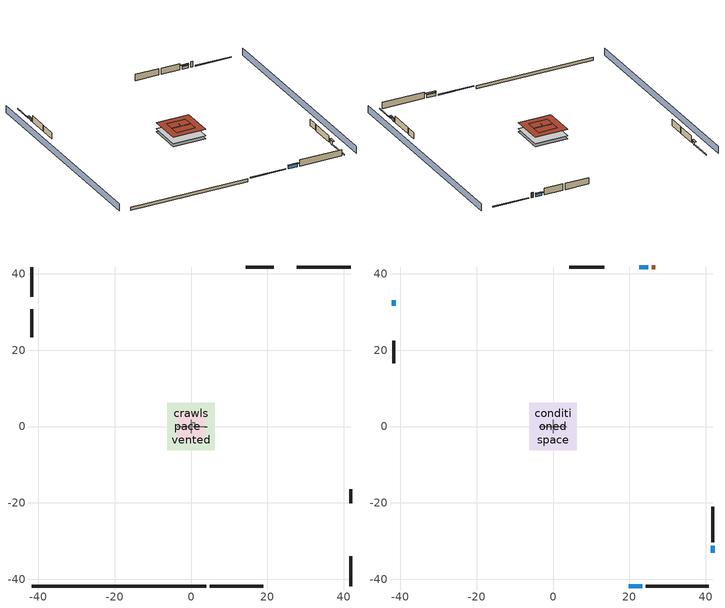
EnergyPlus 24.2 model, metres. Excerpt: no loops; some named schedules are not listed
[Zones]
crawlspace - vented
 floor foundation (Slab2 construction): -6.28,-6.28 -6.28,6.28 6.28,6.28 6.28,-6.28 z-0.91
 wall outside (RimJoist1 construction): 4.89,-41.76 18.94,-41.76 z0.3:0.61
 wall outside (RimJoist2 construction): -41.76,41.76 -41.76,33.96 z0.3:0.61
 wall outside (RimJoist3 construction): 41.76,41.76 27.71,41.76 z0.3:0.61
 wall outside (RimJoist4 construction): 41.76,-41.76 41.76,-33.96 z0.3:0.61
 wall foundation (FoundationWall1 construction): -41.76,-41.76 3.96,-41.76 z-0.91:0.3
furnace airloop ret air zone
 floor adiabatic (AdiabaticConst): 0,0 0,1 1,1 1,0 z0
 wall adiabatic (AdiabaticConst): 0,1 0,0 1,0 1,1 0,1 z0:1
 ceiling adiabatic (AdiabaticConst): 1,0 1,1 0,1 0,0 z1
garage
 floor foundation (Slab1 construction): -3.66,-3.66 -3.66,3.66 3.66,3.66 3.66,-3.66 z0
 wall outside (Wall1 construction): -41.76,30.64 -41.76,23.33 z0.3:2.74
 wall outside (Wall2 construction): 21.7,41.76 14.38,41.76 z0.3:2.74
 wall outside (Wall9 construction): 41.76,-20.14 41.76,-16.48 z0.3:2.74
 wall to conditioned space (Wall5 construction Reversed): -3.66,0 3.66,0 z0.3:2.74
 wall to conditioned space (Wall6 construction Reversed): 0,-1.83 0,1.83 z0.3:2.74
 roof outside (Roof1 construction): -3.66,3.66 -3.66,-3.66 3.66,-3.66 3.66,3.66 z2.74
conditioned space
 floor to crawlspace - vented (Floor1 construction): -6.28,-6.28 -6.28,6.28 6.28,6.28 6.28,-6.28 z0.3
 wall outside (AdiabaticWallConstruction 1): 26.78,41.76 25.87,41.76 z0.3:2.34
 wall outside (AdiabaticWallConstruction): 19.87,-41.76 23.32,-41.76 z0.3:1.46; -41.76,33.03 -41.76,31.57 z0.3:1.28; 24.94,41.76 22.62,41.76 z0.3:1.34; 41.76,-33.03 41.76,-31.21 z0.3:1.52
 wall outside (Wall3 construction): 24.25,-41.76 40.83,-41.76 z0.3:2.74
 wall outside (Wall4 construction): -41.76,22.4 -41.76,16.52 z0.3:2.74
 wall outside (Wall7 construction): 13.45,41.76 4.29,41.76 z0.3:2.74
 wall outside (Wall8 construction): 41.76,-30.28 41.76,-21.07 z0.3:2.74
 window (WindowConstruction): 19.87,-41.76 23.32,-41.76 z0.3:1.46
 window (WindowConstruction 1): -41.76,33.03 -41.76,31.57 z0.3:1.28
 window (WindowConstruction 2): 24.94,41.76 22.62,41.76 z0.3:1.34
 window (WindowConstruction 3): 41.76,-33.03 41.76,-31.21 z0.3:1.52
 door (Door): 26.78,41.76 25.87,41.76 z0.3:2.34
 roof outside (Roof2 construction): -6.28,6.28 -6.28,-6.28 6.28,-6.28 6.28,6.28 z2.74
shading: -46.33,41.76 -46.33,-41.76 / 46.33,-41.76 46.33,41.76 z0:2.74; 23.62,-41.76 19.56,-41.76 19.56,-42.37 23.62,-42.37 z1.77; -41.76,31.27 -41.76,33.33 -42.37,33.33 -42.37,31.27 z1.58; 22.32,41.76 25.24,41.76 25.24,42.37 22.32,42.37 z1.65; 41.76,-30.9 41.76,-33.33 42.37,-33.33 42.37,-30.9 z1.83
[Building]
Building 1: Terrain=Suburbs
[Site:Location]
Portland Intl Arpt_OR: Latitude {deg}=45.59; Longitude {deg}=-122.6; Time Zone {hr}=-8; Elevation {m}=33; Keep Site Location Information=Yes
[Site:GroundTemperature:Shallow]
10.2558, 8.96328, 8.85977, 9.47314, 11.9355, 14.3863, 16.5111, 17.8571, 17.9714, 16.8767, 14.8061, 12.4304
[Site:WaterMainsTemperature]
Calculation Method=Schedule; Temperature Schedule=mains temperature schedule
[Material] Roughness=Rough; Thermal Absorptance=0.9
Name | Thickness {m} | Conductivity {W/m-K} | Density {kg/m3} | Specific Heat {J/kg-K} | Solar Absorptance | Visible Absorptance
asphalt or fiberglass shingles | 0.00635 | 0.162714 | 1121.4 | 1465.45 | 0.85 | 0.85
concrete 4.0 in. | 0.1016 | 1.803125 | 2242.8 | 837.4 | 0.7 | 0.7
concrete 8.0 in. | 0.2032 | 1.803125 | 2242.8 | 837.4 | 0.7 | 0.7
door material | 0.04445 | 0.0612267 | 512.64 | 1214.23 | 0.7 | 0.7
floor covering | 0.0127 | 0.0433444 | 54.468 | 1339.84 | 0.6 | 0.6
floor stud and cavity | 0.1397 | 0.923637 | 92.3553 | 1139.71 | 0.7 | 0.7
furniture material conditioned space 1; furniture material garage 1 | 0.1524 | 0.115458 | 640.8 | 1214.23 | 0.6 | 0.6
gypsum board | 0.0127 | 0.160291 | 801 | 837.4 | 0.6 | 0.6
osb sheathing 0.5 in. | 0.0127 | 0.115458 | 512.64 | 1214.23 | 0.6 | 0.6
osb sheathing 0.5 in. 1; osb sheathing 0.5 in. 2; osb sheathing 0.5 in. 3 | 0.0127 | 0.115458 | 512.64 | 1214.23 | 0.7 | 0.7
osb sheathing 0.75 in. | 0.01905 | 0.115458 | 512.64 | 1214.23 | 0.7 | 0.7
rim joist stud and cavity | 0.0508 | 0.178688 | 50.32683 | 1063.81 | 0.6 | 0.6
roof rigid ins | 0.00254769 | 0.029427 | 32.04 | 1214.23 | 0.7 | 0.7
roof rigid ins 1 | 0.103632 | 0.029427 | 32.04 | 1214.23 | 0.7 | 0.7
roof stud and cavity | 0.2032 | 0.161866 | 78.34581 | 1123.46 | 0.7 | 0.7
soil 0.5 in. | 0.0127 | 1.9041 | 1842.3 | 418.7 | 0.7 | 0.7
wall rigid ins | 0.512978 | 0.029427 | 32.04 | 1214.23 | 0.7 | 0.7
wall stud and cavity | 0.1397 | 0.727959 | 139.0536 | 1170.24 | 0.6 | 0.6
wall stud and cavity 1 | 0.1397 | 0.117713 | 139.0536 | 1170.24 | 0.7 | 0.7
wall stud and cavity 2 | 0.1397 | 0.103501 | 139.0536 | 1170.24 | 0.7 | 0.7
wall stud and cavity 3 | 0.0889 | 0.380278 | 52.3479 | 1209.89 | 0.7 | 0.7
wall stud and cavity 4 | 0.0889 | 0.391764 | 83.0341 | 1211.67 | 0.7 | 0.7
wood siding | 0.0254 | 0.102417 | 544.68 | 1172.36 | 0.85 | 0.85
wood siding 1; wood siding 2 | 0.0254 | 0.102417 | 544.68 | 1172.36 | 0.7 | 0.7
[Material:NoMass]
Adiabatic: Roughness=Rough; Thermal Resistance {m2-K/W}=176.1; Thermal Absorptance=0.9; Solar Absorptance=0.7; Visible Absorptance=0.7
[WindowMaterial:SimpleGlazingSystem]
WindowMaterial: U-Factor {W/m2-K}=4.31528; Solar Heat Gain Coefficient=0.67
[Construction]
AdiabaticConst: Adiabatic
AdiabaticWallConstruction: wood siding 1, wall rigid ins, wall stud and cavity 3, gypsum board
AdiabaticWallConstruction 1: wood siding 2, wall rigid ins, wall stud and cavity 3, gypsum board
Door: door material
Floor1 construction: floor stud and cavity, osb sheathing 0.75 in., floor covering
FoundationWall1 construction: concrete 8.0 in.
furniture construction conditioned space 1: furniture material conditioned space 1
furniture construction garage 1: furniture material garage 1
PartitionWallConstruction: gypsum board, wall stud and cavity 4, gypsum board
RimJoist1 construction; RimJoist2 construction; RimJoist3 construction; RimJoist4 construction: wood siding, rim joist stud and cavity
Roof1 construction: asphalt or fiberglass shingles, roof rigid ins, osb sheathing 0.5 in.
Roof2 construction: asphalt or fiberglass shingles, roof rigid ins 1, osb sheathing 0.75 in., roof stud and cavity, gypsum board
Slab1 construction: concrete 4.0 in.
Slab2 construction: soil 0.5 in.
Wall1 construction; Wall2 construction: wood siding, osb sheathing 0.5 in. 1, wall stud and cavity
Wall3 construction; Wall4 construction: wood siding, osb sheathing 0.5 in. 1, wall stud and cavity 1, gypsum board
Wall5 construction Reversed: gypsum board, wall stud and cavity 2, osb sheathing 0.5 in. 2
Wall6 construction Reversed: gypsum board, wall stud and cavity 2, osb sheathing 0.5 in. 3
Wall7 construction; Wall8 construction: wood siding, osb sheathing 0.5 in. 2, wall stud and cavity 1, gypsum board
Wall9 construction: wood siding, osb sheathing 0.5 in. 2, wall stud and cavity
WindowConstruction; WindowConstruction 1; WindowConstruction 2; WindowConstruction 3: WindowMaterial
[Zone] Multiplier=1
Name | Volume {m3} | Part of Total Floor Area
conditioned space | 384.656 | Yes
crawlspace - vented | 192.328 | Yes
furnace airloop ret air zone | 1 | No
garage | 130.484 | Yes
[Space]
Name | Zone | Volume {m3} | Space Type
conditioned space 1 | conditioned space | 384.656
crawlspace - vented 1 | crawlspace - vented | 192.328
furnace airloop ret air space | furnace airloop ret air zone |  | Plenum Space Type
garage 1 | garage | 130.484
[SurfaceProperty:IncidentSolarMultiplier] Incident Solar Multiplier=1; Incident Solar Multiplier Schedule=trans schedule winter=0.85 summer=0.7
Window1; Window2; Window3; Window4
[InternalMass]
Name | Construction | Zone or ZoneList | Space or SpaceList | Surface Area {m2}
furniture mass conditioned space 1 | furniture construction conditioned space 1 | conditioned space | conditioned space 1 | 63.09974
partition wall mass | PartitionWallConstruction | conditioned space | conditioned space 1 | 157.749
furniture mass garage 1 | furniture construction garage 1 | garage | garage 1 | 5.35122
[Lights] Design Level Calculation Method=LightingLevel; Return Air Fraction=0; Fraction Radiant=0.6; Fraction Visible=0.2; Fraction Replaceable=1
Name | Zone or ZoneList or Space or SpaceList | Schedule | Lighting Level {W}
interior lighting | conditioned space 1 | lighting_interior | 207.762
garage lighting | garage 1 | lighting_garage | 7.28368
[People]
occupants: Zone or ZoneList or Space or SpaceList=conditioned space 1; Number of People Schedule=occupants; Number of People Calculation Method=People; Number of People=1; Fraction Radiant=0.314171; Sensible Heat Fraction=0.56303; Activity Level Schedule=occupants activity schedule; Carbon Dioxide Generation Rate {m3/s-W}=0; Enable ASHRAE 55 Comfort Warnings=No; Mean Radiant Temperature Calculation Type=EnclosureAveraged
[ElectricEquipment] Design Level Calculation Method=EquipmentLevel
Name | Zone or ZoneList or Space or SpaceList | Schedule | Design Level {W} | Fraction Latent | Fraction Radiant | Fraction Lost
ceiling fan | conditioned space 1 | ceiling_fan | 19.2631 | 0 | 0.558 | 0
clothes dryer | conditioned space 1 | clothes_dryer | 7239.64 | 0.015 | 0.081 | 0.85
clothes washer | conditioned space 1 | clothes_washer | 431.866 | 0.03 | 0.162 | 0.7
cooking range | conditioned space 1 | cooking_range | 94.3075 | 0.16 | 0.384 | 0.2
dishwasher | conditioned space 1 | dishwasher | 335.414 | 0.3 | 0.18 | 0.4
fridge | conditioned space 1 | fridge schedule | 41.5354 | 0 | 0.6 | 0
mech vent bath fan 0 | conditioned space 1 | mech vent bath fan 0 schedule | 15 | 0 | 0 | 1
mech vent house fan | conditioned space 1 | mech vent house fan schedule | 0 | 0 | 0 | 1
mech vent house fan cfis | conditioned space 1 | mech vent house fan cfis schedule | 0 | 0 | 0 | 0
mech vent range fan 0 | conditioned space 1 | mech vent range fan 0 schedule | 30 | 0 | 0 | 1
misc plug loads | conditioned space 1 | plug_loads_other | 136.603 | 0.021 | 0.558 | 0.049
misc tv | conditioned space 1 | plug_loads_tv | 156.252 | 0 | 0.6 | 0
whole house fan | conditioned space 1 | Always On Discrete | 0 | 0 | 0 | 1
fridge 1 | garage 1 | fridge schedule 1 | 100.822 | 0 | 0.6 | 0
[OtherEquipment] Design Level Calculation Method=EquipmentLevel
Name | Fuel Type | Zone or ZoneList or Space or SpaceList | Schedule | Design Level {W} | Fraction Latent | Fraction Radiant | Fraction Lost
clothes dryer 1 | Electricity | conditioned space 1 | clothes_dryer | 0 | 0.015 | 0.081 | 0.85
cooking range 1 | NaturalGas | conditioned space 1 | cooking_range | 2763.88 | 0.16 | 0.384 | 0.2
furnace airloop_0 SupCondToLv; furnace airloop_0 SupSensLkToCond; mech vent house fan sensible load; water heater sens | None | conditioned space 1 | Always On Discrete | 0 | 0 | 0 | 0
furnace airloop_0 SupLatLkToCond; mech vent house fan latent load; water heater lat | None | conditioned space 1 | Always On Discrete | 0 | 1 | 0 | 0
general water use latent | None | conditioned space 1 | general water use schedule | 25.6591 | 1 | 0 | 0
general water use sensible | None | conditioned space 1 | general water use schedule | -25.2881 | 0 | 0.6 | 0
water heater energy adjustment1 | Electricity | conditioned space 1 | Always On Discrete | 0.01 | 0 | 0 | 1
furnace airloop_0 RetCondToDZ; furnace airloop_0 SupCondToDZ; furnace airloop_0 SupSensLkToDZ | None | crawlspace - vented 1 | Always On Discrete | 0 | 0 | 0 | 0
furnace airloop_0 SupLatLkToDZ | None | crawlspace - vented 1 | Always On Discrete | 0 | 1 | 0 | 0
furnace airloop_0 RetCondToRP; furnace airloop_0 RetSensLkToRP | None | furnace airloop ret air space | Always On Discrete | 0 | 0 | 0 | 0
furnace airloop_0 RetLatLkToRP | None | furnace airloop ret air space | Always On Discrete | 0 | 1 | 0 | 0
[ZoneInfiltration:DesignFlowRate] Schedule=Always On Discrete
Name | Zone or ZoneList or Space or SpaceList | Design Flow Rate Calculation Method | Design Flow Rate {m3/s} | Air Changes per Hour {1/hr} | Constant Term Coefficient | Temperature Term Coefficient | Velocity Term Coefficient | Velocity Squared Term Coefficient
infil flow; natural vent flow; whole house fan flow | conditioned space 1 | Flow/Zone | 0
crawlspace_vented 1 duct leakage imbalance infil flow | crawlspace - vented 1 | Flow/Zone | 0
infil crawlspace - vented 1 | crawlspace - vented 1 | AirChanges/Hour |  | 2.6013 | 1 | 0 | 0 | 0
[ZoneMixing] Schedule=Always On Continuous; Design Flow Rate Calculation Method=Flow/Zone; Design Flow Rate {m3/s}=0
Name | Zone or Space | Source Zone or Space
furnace airloop_0 ZoneMixDZToCond mix | conditioned space | crawlspace - vented
furnace airloop_0 ZoneMixCondToDZ mix | crawlspace - vented | conditioned space
[SurfaceProperty:ExposedFoundationPerimeter] Exposed Perimeter Calculation Method=TotalExposedPerimeter
Name | Total Exposed Perimeter {m}
Slab2 | 45.72
Slab1 | 18.288
[SpaceList]
Plenum Space Type: furnace airloop ret air space
[ZoneInfiltration:EffectiveLeakageArea]
infil garage 1: Zone or Space=garage 1; Schedule=Always On Discrete; Effective Air Leakage Area {cm2}=679.592; Stack Coefficient=0.000129147; Wind Coefficient=4.64657e-05
[AvailabilityManager:Scheduled]
furnace airloop Availability Manager: Schedule=Always On Discrete
[AirLoopHVAC:ReturnPlenum]
Air Loop HVAC Return Plenum 1: Zone=furnace airloop ret air zone
[WaterUse:Equipment]
dishwasher: Peak Flow Rate {m3/s}=5.37789e-06; Flow Rate Fraction Schedule=hot_water_dishwasher
[Foundation:Kiva] Wall Depth Below Slab {m}=0.2032
Name | Initial Indoor Air Temperature {C} | Wall Height Above Grade {m}
Foundation Kiva 1 | 13.4258 | 0.1016
Foundation Kiva 2 | 8.80547 | 0.3048
[Foundation:Kiva:Settings]
Soil Conductivity {W/m-K}=1.9041; Soil Density {kg/m3}=1842.3; Soil Specific Heat {J/kg-K}=418.7; Ground Solar Absorptivity=0.9; Ground Thermal Absorptivity=0.9; Ground Surface Roughness {m}=0.03; Far-Field Width {m}=40; Deep-Ground Boundary Condition=ZeroFlux; Deep-Ground Depth {m}=40; Minimum Cell Dimension {m}=0.2; Maximum Cell Growth Coefficient=3; Simulation Timestep=Timestep
[Exterior:Lights]
exterior lighting: Schedule=exterior lighting schedule; Design Level {W}=7.09205
[ElectricLoadCenter:Storage:LiIonNMCBattery]
Vehicle1 li ion: Availability Schedule=Always On Discrete; Radiative Fraction=0; Lifetime Model=None; Number of Cells in Series=15; Number of Strings in Parallel=510; Initial Fractional State of Charge=0.950003; DC to DC Charging Efficiency=1; Battery Mass {kg}=809.82; Battery Surface Area {m2}=5.76621; Battery Specific Heat Capacity {J/kg-K}=1500; Heat Transfer Coefficient Between Battery and Ambient {W/m2-K}=7.5; Fully Charged Cell Voltage {V}=3.342; Cell Voltage at End of Exponential Zone {V}=3.342; Cell Voltage at End of Nominal Zone {V}=3.342; Default Nominal Cell Voltage {V}=3.342; Fully Charged Cell Capacity {Ah}=3.2; Fraction of Cell Capacity Removed at the End of Exponential Zone=0.8075; Fraction of Cell Capacity Removed at the End of Nominal Zone=0.976875; Charge Rate at Which Voltage vs Capacity Curve Was Generated=1; Battery Cell Internal Electrical Resistance {ohms}=0.002
[ElectricLoadCenter:Storage:Converter]
Vehicle1 li ion converter: Availability Schedule=Always On Discrete; Power Conversion Efficiency Method=SimpleFixed; Simple Fixed Efficiency=1; Ancillary Power Consumed In Standby {W}=0; Radiative Fraction=0
[ElectricLoadCenter:Distribution]
Vehicle1 elec load center dist: Electrical Buss Type=AlternatingCurrentWithStorage; Electrical Storage Object=Vehicle1 li ion; Storage Operation Scheme=TrackChargeDischargeSchedules; Storage Converter Object=Vehicle1 li ion converter; Maximum Storage State of Charge Fraction=0.950003; Minimum Storage State of Charge Fraction=0.149991; Design Storage Control Charge Power {W}=5690; Storage Charge Power Fraction Schedule=electric_vehicle_charging; Design Storage Control Discharge Power {W}=11357; Storage Discharge Power Fraction Schedule=electric_vehicle_discharging
[EnergyManagementSystem:GlobalVariable]
furnace_airloop_0_DuctImbalLkExhFanEquivCond
furnace_airloop_0_DuctImbalLkExhFanEquivDZ
furnace_airloop_0_DuctImbalLkSupFanEquivCond
furnace_airloop_0_DuctImbalLkSupFanEquivDZ
furnace_airloop_0_DZ_T
furnace_airloop_0_DZ_W
furnace_airloop_0_RetCondToDZ
furnace_airloop_0_RetCondToRP
furnace_airloop_0_RetLatLkToRP
furnace_airloop_0_RetSensLkToRP
furnace_airloop_0_SupCondToDZ
furnace_airloop_0_SupCondToLv
furnace_airloop_0_SupLatLkToCond
furnace_airloop_0_SupLatLkToDZ
furnace_airloop_0_SupSensLkToCond
furnace_airloop_0_SupSensLkToDZ
furnace_airloop_0_ZoneMixCondToDZ
furnace_airloop_0_ZoneMixDZToCond
furnace_airloop_AH_MFR
furnace_airloop_AH_Tout
furnace_airloop_AH_VFR
furnace_airloop_AH_Wout
furnace_airloop_Fan_RTF
furnace_airloop_RA_T
furnace_airloop_Ra_W
infil_program_Qfan
infil_program_Qinf
natural_vent_program_Qnv
natural_vent_program_Qwhf
[EnergyManagementSystem:Sensor]
Name | Output:Variable or Output:Meter Index Key | Output:Variable or Output:Meter
airflow_gain | infil flow | Infiltration Sensible Heat Gain Energy
airflow_gain_1 | natural vent flow | Infiltration Sensible Heat Gain Energy
airflow_gain_2 | whole house fan flow | Infiltration Sensible Heat Gain Energy
airflow_loss | infil flow | Infiltration Sensible Heat Loss Energy
airflow_loss_1 | natural vent flow | Infiltration Sensible Heat Loss Energy
airflow_loss_2 | whole house fan flow | Infiltration Sensible Heat Loss Energy
charge_sch_sensor | electric_vehicle_charging | Schedule Value
clg_load_cond |  | Cooling:EnergyTransfer:Zone:CONDITIONED SPACE
clg_load_duct |  | Cooling:EnergyTransfer:Zone:FURNACE AIRLOOP RET AIR ZONE
clg_sp_s; clg_sp_s_1 | cooling setpoint | Schedule Value
clothes_dryer_exhaust_0_sch_s | clothes_dryer | Schedule Value
cool_season | cooling season schedule | Schedule Value
discharge_sch_sensor | electric_vehicle_discharging | Schedule Value
ducts_conv | furnace airloop_0 RetCondToRP | Other Equipment Convective Heating Energy
ducts_conv_1 | furnace airloop_0 RetLatLkToRP | Other Equipment Convective Heating Energy
ducts_conv_2 | furnace airloop_0 RetSensLkToRP | Other Equipment Convective Heating Energy
ducts_conv_3 | furnace airloop_0 SupCondToLv | Other Equipment Convective Heating Energy
ducts_conv_4 | furnace airloop_0 SupLatLkToCond | Other Equipment Convective Heating Energy
ducts_conv_5 | furnace airloop_0 SupSensLkToCond | Other Equipment Convective Heating Energy
ducts_rad | furnace airloop_0 RetCondToRP | Other Equipment Radiant Heating Energy
ducts_rad_1 | furnace airloop_0 RetLatLkToRP | Other Equipment Radiant Heating Energy
ducts_rad_2 | furnace airloop_0 RetSensLkToRP | Other Equipment Radiant Heating Energy
ducts_rad_3 | furnace airloop_0 SupCondToLv | Other Equipment Radiant Heating Energy
ducts_rad_4 | furnace airloop_0 SupLatLkToCond | Other Equipment Radiant Heating Energy
ducts_rad_5 | furnace airloop_0 SupSensLkToCond | Other Equipment Radiant Heating Energy
fridge_tin_s_1 | garage | Zone Mean Air Temperature
furnace_airloop_0_DZ_T_s | crawlspace - vented | Zone Air Temperature
furnace_airloop_0_DZ_W_s | crawlspace - vented | Zone Mean Air Humidity Ratio
furnace_airloop_AH_MFR_s | Node 6 | System Node Mass Flow Rate
furnace_airloop_AH_Tout_s | Node 6 | System Node Temperature
furnace_airloop_AH_VFR_s | Node 6 | System Node Current Density Volume Flow Rate
furnace_airloop_AH_Wout_s | Node 6 | System Node Humidity Ratio
furnace_airloop_RA_T_s | Node 9 | System Node Temperature
furnace_airloop_Ra_W_s | Node 9 | System Node Humidity Ratio
htg_load_cond |  | Heating:EnergyTransfer:Zone:CONDITIONED SPACE
htg_load_duct |  | Heating:EnergyTransfer:Zone:FURNACE AIRLOOP RET AIR ZONE
htg_sp_s; htg_sp_s_1 | heating setpoint | Schedule Value
ig_ee_conv | ceiling fan | Electric Equipment Convective Heating Energy
ig_ee_conv_1 | clothes dryer | Electric Equipment Convective Heating Energy
ig_ee_conv_3 | cooking range | Electric Equipment Convective Heating Energy
ig_ee_conv_4 | dishwasher | Electric Equipment Convective Heating Energy
ig_ee_conv_5 | fridge | Electric Equipment Convective Heating Energy
ig_ee_conv_6 | misc plug loads | Electric Equipment Convective Heating Energy
ig_ee_conv_7 | misc tv | Electric Equipment Convective Heating Energy
ig_ee_conv_8 | whole house fan | Electric Equipment Convective Heating Energy
ig_ee_rad | ceiling fan | Electric Equipment Radiant Heating Energy
ig_ee_rad_1 | clothes dryer | Electric Equipment Radiant Heating Energy
ig_ee_rad_3 | cooking range | Electric Equipment Radiant Heating Energy
ig_ee_rad_4 | dishwasher | Electric Equipment Radiant Heating Energy
ig_ee_rad_5 | fridge | Electric Equipment Radiant Heating Energy
ig_ee_rad_6 | misc plug loads | Electric Equipment Radiant Heating Energy
ig_ee_rad_7 | misc tv | Electric Equipment Radiant Heating Energy
ig_ee_rad_8 | whole house fan | Electric Equipment Radiant Heating Energy
ig_lgt_conv | interior lighting | Lights Convective Heating Energy
ig_lgt_rad | interior lighting | Lights Radiant Heating Energy
ig_lgt_vis | interior lighting | Lights Visible Radiation Heating Energy
ig_oe_conv | clothes dryer 1 | Other Equipment Convective Heating Energy
ig_oe_conv_1 | cooking range 1 | Other Equipment Convective Heating Energy
ig_oe_conv_2 | general water use latent | Other Equipment Convective Heating Energy
ig_oe_conv_3 | general water use sensible | Other Equipment Convective Heating Energy
ig_oe_conv_4 | water heater energy adjustment1 | Other Equipment Convective Heating Energy
ig_oe_conv_5 | water heater lat | Other Equipment Convective Heating Energy
ig_oe_conv_6 | water heater sens | Other Equipment Convective Heating Energy
ig_oe_rad | clothes dryer 1 | Other Equipment Radiant Heating Energy
ig_oe_rad_1 | cooking range 1 | Other Equipment Radiant Heating Energy
ig_oe_rad_2 | general water use latent | Other Equipment Radiant Heating Energy
ig_oe_rad_3 | general water use sensible | Other Equipment Radiant Heating Energy
ig_oe_rad_4 | water heater energy adjustment1 | Other Equipment Radiant Heating Energy
ig_oe_rad_5 | water heater lat | Other Equipment Radiant Heating Energy
ig_oe_rad_6 | water heater sens | Other Equipment Radiant Heating Energy
ig_ppl_conv | occupants | People Convective Heating Energy
ig_ppl_rad | occupants | People Radiant Heating Energy
im_conv | furniture mass conditioned space 1 | Surface Inside Face Convection Heat Gain Energy
im_conv_1 | partition wall mass | Surface Inside Face Convection Heat Gain Energy
im_ig | furniture mass conditioned space 1 | Surface Inside Face Internal Gains Radiation Heat Gain Energy
im_ig_1 | partition wall mass | Surface Inside Face Internal Gains Radiation Heat Gain Energy
im_lgt | furniture mass conditioned space 1 | Surface Inside Face Lights Radiation Heat Gain Energy
im_lgt_1 | partition wall mass | Surface Inside Face Lights Radiation Heat Gain Energy
im_sol | furniture mass conditioned space 1 | Surface Inside Face Solar Radiation Heat Gain Energy
im_sol_1 | partition wall mass | Surface Inside Face Solar Radiation Heat Gain Energy
im_surf | furniture mass conditioned space 1 | Surface Inside Face Net Surface Thermal Radiation Heat Gain Energy
im_surf_1 | partition wall mass | Surface Inside Face Net Surface Thermal Radiation Heat Gain Energy
mech_vent_bath_fan_0_sch_s | mech vent bath fan 0 schedule | Schedule Value
mech_vent_range_fan_0_sch_s | mech vent range fan 0 schedule | Schedule Value
mv_conv | mech vent bath fan 0 | Electric Equipment Convective Heating Energy
mv_conv_1 | mech vent house fan | Electric Equipment Convective Heating Energy
mv_conv_2 | mech vent house fan cfis | Electric Equipment Convective Heating Energy
mv_conv_3 | mech vent range fan 0 | Electric Equipment Convective Heating Energy
mv_conv_4 | mech vent house fan latent load | Other Equipment Convective Heating Energy
mv_conv_5 | mech vent house fan sensible load | Other Equipment Convective Heating Energy
mv_rad | mech vent bath fan 0 | Electric Equipment Radiant Heating Energy
mv_rad_1 | mech vent house fan | Electric Equipment Radiant Heating Energy
mv_rad_2 | mech vent house fan cfis | Electric Equipment Radiant Heating Energy
mv_rad_3 | mech vent range fan 0 | Electric Equipment Radiant Heating Energy
mv_rad_4 | mech vent house fan latent load | Other Equipment Radiant Heating Energy
mv_rad_5 | mech vent house fan sensible load | Other Equipment Radiant Heating Energy
natural_vent_s | natural vent schedule | Schedule Value
out_pb_s |  | Site Outdoor Air Barometric Pressure
out_wt_s |  | Site Outdoor Air Humidity Ratio
site_temp | Environment | Site Outdoor Air Drybulb Temperature
site_vw_s |  | Site Wind Speed
soc_sensor | Vehicle1 li ion | Electric Storage Charge Fraction
ss_back_out | Window1 | Surface Window Shortwave from Zone Back Out Window Heat Transfer Rate
ss_back_out_1 | Window2 | Surface Window Shortwave from Zone Back Out Window Heat Transfer Rate
ss_back_out_2 | Window3 | Surface Window Shortwave from Zone Back Out Window Heat Transfer Rate
ss_back_out_3 | Window4 | Surface Window Shortwave from Zone Back Out Window Heat Transfer Rate
ss_conv | Door1 | Surface Inside Face Convection Heat Gain Energy
ss_conv_1 | Window1 | Surface Inside Face Convection Heat Gain Energy
ss_conv_2 | Window2 | Surface Inside Face Convection Heat Gain Energy
ss_conv_3 | Window3 | Surface Inside Face Convection Heat Gain Energy
ss_conv_4 | Window4 | Surface Inside Face Convection Heat Gain Energy
